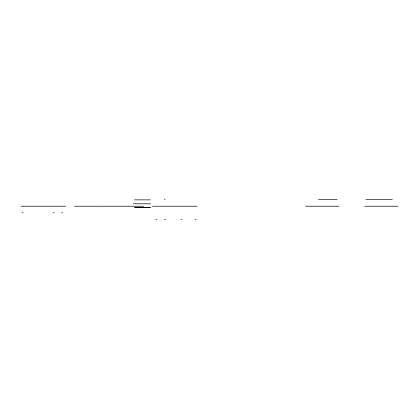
<?xml version="1.0" encoding="UTF-8"?>
<svg xmlns="http://www.w3.org/2000/svg" width="419" height="419" viewBox="0 0 419 419"><rect width="100%" height="100%" fill="white"/><g stroke="black" fill="none" stroke-linecap="round" stroke-linejoin="round"><path stroke-width="0.63" d="M164.395 199.659L165.076 199.659M318.513 199.659L337.091 199.659M365.803 199.659L392.278 199.659M134.661 199.858L150.348 199.858M133.294 203.796L150.594 203.796M20.966 206.221L65.663 206.221M74.414 206.221L103.503 206.221M103.928 206.221L143.576 206.221M152.448 206.221L197.166 206.221M305.582 206.221L338.929 206.221M364.703 206.221L398.05 206.221M22.176 212.779L23.139 212.779M53.087 212.779L54.098 212.779M61.64 212.779L62.604 212.779M155.994 219.341L156.957 219.341M164.541 219.341L165.51 219.341M181.024 219.341L181.987 219.341M194.987 219.341L195.951 219.341M150.348 207.452L134.661 207.698L150.348 207.452"/></g></svg>
